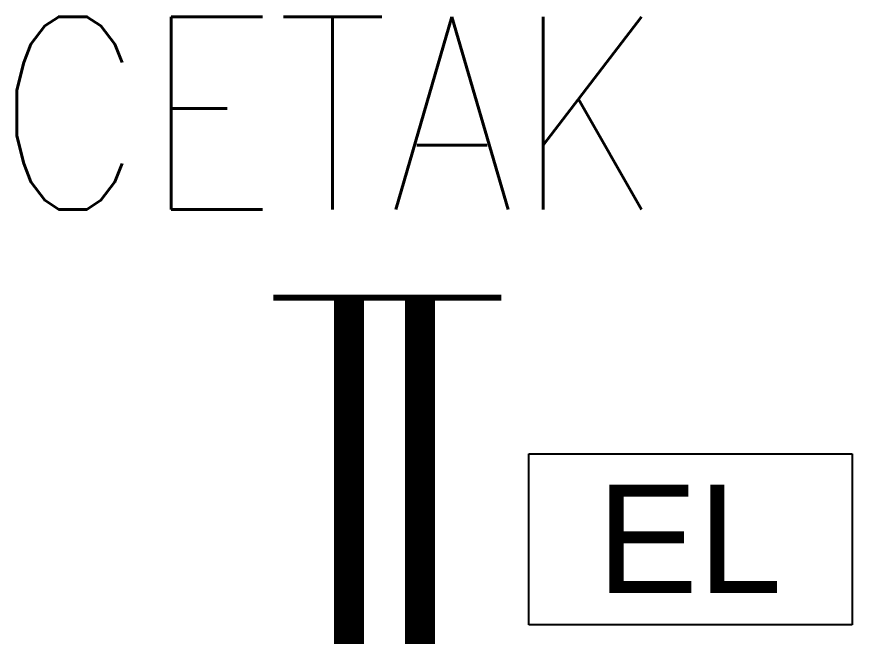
# Model space of a CAD drawing. Header units: inches. Extents: x 16928 to 514628, y -1471 to 241387.
# Drawn here: x 170660 to 172177, y 45479 to 46605 of the extents above; entities that cross this region are included whole.
import ezdxf
from ezdxf.enums import TextEntityAlignment as Align

# ---------------------------------------------------------------- set-up
doc = ezdxf.new("R2010")
doc.units = ezdxf.units.IN
doc.header["$MEASUREMENT"] = 0
doc.layers.add('FITTING', color=8, linetype='Continuous')
doc.layers.add('LAMPU', color=7, linetype='Continuous')
doc.layers.add('t3', color=8, linetype='Continuous', lineweight=25)
doc.styles.add('LAILA', font='romans.shx', dxfattribs={"width": 0.85})
doc.styles.add('SANSSERIF', font='SAS_____.pfb', dxfattribs={"width": 0.7, "height": 700})

# ---------------------------------------------------------------- blocks, each defined once
blk = doc.blocks.new('emergency light R')
at = {"layer": 'LAMPU', "color": 6, "linetype": 'Continuous'}
for p, q in [((0, 4.9), (0, 247.7)), ((0, 247.7), (459.3, 247.7)), ((459.3, 247.7), (459.3, 4.9)), ((459.3, 4.9), (0, 4.9))]:
    blk.add_line(p, q, dxfattribs=at)
at = {"layer": 'LAMPU', "color": 6, "linetype": 'Continuous', "style": 'SANSSERIF'}
blk.add_text('EL', height=153.77, dxfattribs=at).set_placement((97, 50))

msp = doc.modelspace()

# ---------------------------------------------------------------- linework, layer by layer
at = {"layer": 'FITTING', "color": 3}
for points, const_width in [([(171263.4, 45188.6), (171263.4, 46088.6)], 54.6), ([(171392.2, 45188.6), (171392.2, 46088.6)], 54.6), ([(171125.8, 46094.5), (171410.9, 46094.5)], 10.9), ([(171264.5, 46094.5), (171539.7, 46094.5)], 10.9)]:
    msp.add_lwpolyline(points, dxfattribs=dict(at, const_width=const_width))

# ---------------------------------------------------------------- block references
at = {"layer": 'LAMPU', "color": 8, "xscale": 1.27951153594687, "yscale": 1.27951153594687, "zscale": 1.27951153594687}
msp.add_blockref('emergency light R', (171589.5, 45493.8), dxfattribs=at)

# ---------------------------------------------------------------- texts
at = {"layer": 't3', "style": 'LAILA', "width": 0.85}
msp.add_text('CETAK', height=350, dxfattribs=at).set_placement((170621.5, 46604.6), align=Align.TOP_LEFT)

doc.saveas('drawing.dxf')
